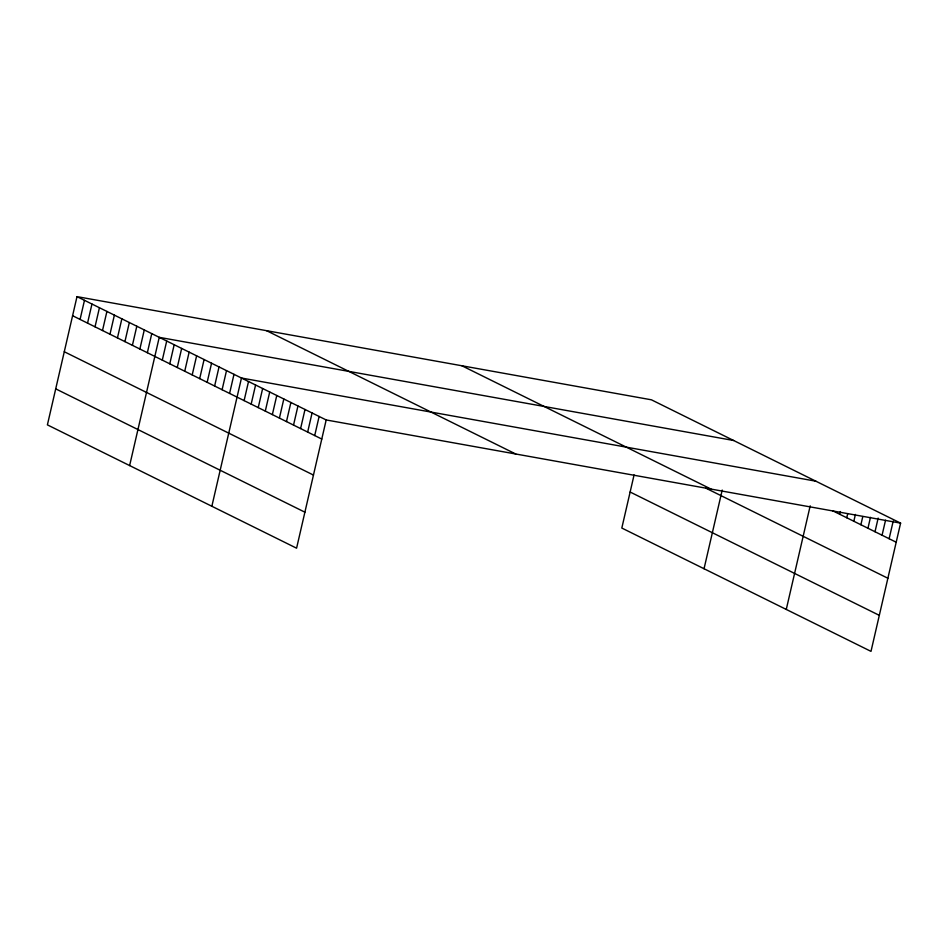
<?xml version="1.0" encoding="UTF-8"?>
<svg xmlns="http://www.w3.org/2000/svg" width="948" height="948" viewBox="0 0 948 948"><rect width="100%" height="100%" fill="white"/><g stroke="black" fill="none" stroke-linecap="round" stroke-linejoin="round"><path stroke-width="1.42" d="M77.001 296.629L47.4 424.87L296.582 548.193L326.183 419.952L77.001 296.629L651.418 399.807L900.6 523.13L870.999 651.371L621.817 528.048L634.082 474.901M80.07 319.429L84.479 300.326M87.548 323.126L91.956 304.035M95.025 326.823L99.433 307.733M102.502 330.52L106.911 311.43M109.98 334.229L114.388 315.127M117.445 337.926L121.854 318.824M124.923 341.624L129.331 322.533M132.4 345.321L136.808 326.231M139.877 349.018L144.286 329.928M147.355 352.727L151.763 333.625M129.627 465.575L159.24 337.334L733.657 440.5M162.298 360.121L166.706 341.031M169.775 363.819L174.183 344.728M177.252 367.516L181.661 348.426M184.73 371.225L189.138 352.123M192.207 374.922L196.615 355.832M199.684 378.619L204.093 359.529M207.15 382.317L211.558 363.226M214.627 386.026L219.035 366.923M222.105 389.723L226.513 370.621M229.582 393.42L233.99 374.33M211.854 506.268L241.467 378.027L815.884 481.193M244.11 400.613L248.518 381.523M251.173 404.109L255.581 385.018M258.235 407.604L262.643 388.514M265.298 411.1L269.706 391.998M272.36 414.596L276.769 395.494M279.411 418.08L283.819 398.99M286.474 421.576L290.882 402.485M293.536 425.071L297.945 405.981M300.599 428.567L305.007 409.477M307.662 432.063L312.07 412.973M314.712 435.559L319.121 416.456M704.044 568.741L722.21 490.069M786.271 609.434L810.196 505.829M839.715 514.266L840.343 511.541M846.777 517.762L847.713 513.674M853.828 521.258L855.404 514.432M860.891 524.754L862.787 516.565M867.953 528.249L870.465 517.335M875.016 531.733L878.156 518.094M882.067 535.229L885.539 520.227M889.129 538.725L893.229 520.997M326.183 419.952L900.6 523.13M832.652 510.771L896.192 542.22M461.866 365.75L711.047 489.085M705.976 488.208L887.873 578.244M630.136 492.024L879.306 615.347M266.566 330.674L515.736 453.997M72.593 315.72L321.775 439.054M64.286 351.744L313.456 475.067M55.719 388.858L304.889 512.181"/></g></svg>
